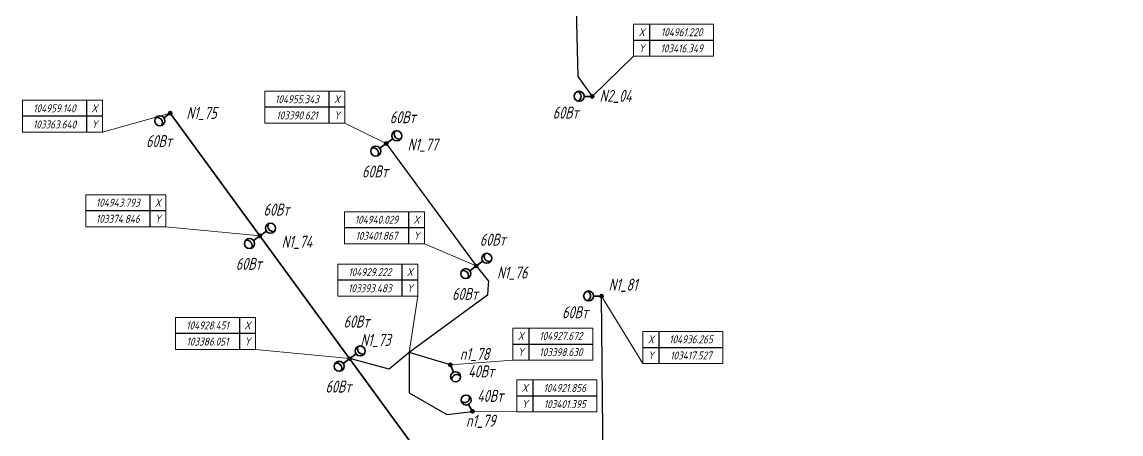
# Model space of a CAD drawing. Header units: millimetres. Extents: x -5263 to 103757798, y 0 to 105184226.
# Drawn here: x 103345109 to 103482416, y 104919023 to 104970531 of the extents above; entities that cross this region are included whole.
import ezdxf
from ezdxf import colors
from ezdxf.entities.mleader import LeaderData, LeaderLine
from ezdxf.enums import TextEntityAlignment as Align
from ezdxf.math import Vec2, Vec3

# ---------------------------------------------------------------- set-up
doc = ezdxf.new("R2010")
doc.units = ezdxf.units.MM
doc.set_wipeout_variables(frame=1)
for name, color, linetype, lineweight in [('ЭО_Пл_Опора', 10, 'Continuous', 35), ('ЭО_Пл_Опора_Светильники', 10, 'Continuous', 35), ('ЭО_Пл_Распред_Сеть', 10, 'Continuous', 35), ('ЭО_Пл_Светильники', 10, 'Continuous', 25), ('ЭО_Пл_Светильники_Текст', 10, 'Continuous', 20), ('ЭО_Пл_Сеть_Освещения_В земле', 3, 'ID_N', 30), ('ЭО_Пл_Сеть_Освещения_Текст', 10, 'Continuous', 20), ('ЭС_Координата', 7, 'Continuous', 25)]:
    doc.layers.add(name, color=color, linetype=linetype, lineweight=lineweight)
doc.layers.get('0').off()
doc.styles.add('ПБГС', font='simplex.shx', dxfattribs={"width": 0.8, "oblique": 15})
doc.linetypes.add('ID_N', pattern='A,0,3,-3,["N",ПБГС,S=1.2,R=0,X=-1,Y=-0.5],-3,6', length=15)

# ---------------------------------------------------------------- blocks, each defined once
blk = doc.blocks.new('_None')
blk = doc.blocks.new('промежуточная')
h = blk.add_hatch(color=255)
edge = h.paths.add_edge_path()
edge.add_arc((0, 0), 0.833, 0, 360)
at = {"lineweight": 30}
blk.add_circle((0, 0), 0.833, dxfattribs=at)
blk = doc.blocks.new('*U24')
at = {"layer": 'ЭО_Пл_Светильники'}
blk.add_line((0, 2), (0, 0), dxfattribs=at)
at = {"layer": 'ЭО_Пл_Светильники', "linetype": 'ByBlock', "xscale": 250, "yscale": 250, "zscale": 250}
blk.add_blockref('промежуточная', (0, 0), dxfattribs=at)
at = {"style": 'ПБГС', "oblique": 15, "width": 0.7, "flags": 1}
blk.add_attdef('NAME', (0, -6), '', height=3.5, dxfattribs=at)
at = {"layer": 'ЭО_Пл_Светильники_Текст', "style": 'ПБГС', "oblique": 15, "width": 0.7, "flags": 1}
for tag, p in [('TYPE', (0, 0)), ('MANUFACTURER', (0, -12)), ('SPECIFICATION_SECTION', (0, -18)), ('POWER', (0, -24)), ('GROUP', (0, -30))]:
    blk.add_attdef(tag, p, '', height=3.5, dxfattribs=at)
at = {"layer": 'ЭО_Пл_Светильники_Текст', "style": 'ПБГС', "oblique": 15, "width": 0.7}
blk.add_attdef('N_PYLON', (-805, -1919), '', height=1500, dxfattribs=at)
blk = doc.blocks.new('*U439')
at = {"layer": 'ЭО_Пл_Светильники'}
blk.add_line((0, 2), (0, 0), dxfattribs=at)
at = {"layer": 'ЭО_Пл_Светильники', "linetype": 'ByBlock', "xscale": 250, "yscale": 250, "zscale": 250}
blk.add_blockref('промежуточная', (0, 0), dxfattribs=at)
at = {"style": 'ПБГС', "oblique": 15, "width": 0.7, "flags": 1}
blk.add_attdef('NAME', (0, -6), '', height=3.5, dxfattribs=at)
at = {"layer": 'ЭО_Пл_Светильники_Текст', "style": 'ПБГС', "oblique": 15, "width": 0.7}
blk.add_attdef('N_PYLON', (1338, 1582), '', height=1500, dxfattribs=at)
at = {"layer": 'ЭО_Пл_Светильники_Текст', "style": 'ПБГС', "oblique": 15, "width": 0.7, "flags": 1}
for tag, p in [('TYPE', (0, 0)), ('MANUFACTURER', (0, -12)), ('SPECIFICATION_SECTION', (0, -18)), ('POWER', (0, -24)), ('GROUP', (0, -30))]:
    blk.add_attdef(tag, p, '', height=3.5, dxfattribs=at)
blk = doc.blocks.new('*U223')
at = {"layer": 'ЭО_Пл_Светильники'}
blk.add_line((0, 2), (0, 0), dxfattribs=at)
at = {"layer": 'ЭО_Пл_Светильники', "linetype": 'ByBlock', "xscale": 250, "yscale": 250, "zscale": 250}
blk.add_blockref('промежуточная', (0, 0), dxfattribs=at)
at = {"style": 'ПБГС', "oblique": 15, "width": 0.7, "flags": 1}
blk.add_attdef('NAME', (0, -6), '', height=3.5, dxfattribs=at)
at = {"layer": 'ЭО_Пл_Светильники_Текст', "style": 'ПБГС', "oblique": 15, "width": 0.7, "flags": 1}
for tag, p in [('TYPE', (0, 0)), ('MANUFACTURER', (0, -12)), ('SPECIFICATION_SECTION', (0, -18)), ('POWER', (0, -24)), ('GROUP', (0, -30))]:
    blk.add_attdef(tag, p, '', height=3.5, dxfattribs=at)
at = {"layer": 'ЭО_Пл_Светильники_Текст', "style": 'ПБГС', "oblique": 15, "width": 0.7}
blk.add_attdef('N_PYLON', (2698, -1489), '', height=1500, dxfattribs=at)
blk = doc.blocks.new('*U222')
at = {"layer": 'ЭО_Пл_Светильники'}
blk.add_line((0, 2), (0, 0), dxfattribs=at)
at = {"layer": 'ЭО_Пл_Светильники', "linetype": 'ByBlock', "xscale": 250, "yscale": 250, "zscale": 250}
blk.add_blockref('промежуточная', (0, 0), dxfattribs=at)
at = {"style": 'ПБГС', "oblique": 15, "width": 0.7, "flags": 1}
blk.add_attdef('NAME', (0, -6), '', height=3.5, dxfattribs=at)
at = {"layer": 'ЭО_Пл_Светильники_Текст', "style": 'ПБГС', "oblique": 15, "width": 0.7, "flags": 1}
for tag, p in [('TYPE', (0, 0)), ('MANUFACTURER', (0, -12)), ('SPECIFICATION_SECTION', (0, -18)), ('POWER', (0, -24)), ('GROUP', (0, -30))]:
    blk.add_attdef(tag, p, '', height=3.5, dxfattribs=at)
at = {"layer": 'ЭО_Пл_Светильники_Текст', "style": 'ПБГС', "oblique": 15, "width": 0.7}
blk.add_attdef('N_PYLON', (2007, -727), '', height=1500, dxfattribs=at)
blk = doc.blocks.new('*U488')
at = {"layer": 'ЭО_Пл_Светильники'}
blk.add_line((0, 2), (0, 0), dxfattribs=at)
at = {"layer": 'ЭО_Пл_Светильники', "linetype": 'ByBlock', "xscale": 250, "yscale": 250, "zscale": 250}
blk.add_blockref('промежуточная', (0, 0), dxfattribs=at)
at = {"style": 'ПБГС', "oblique": 15, "width": 0.7, "flags": 1}
blk.add_attdef('NAME', (0, -6), '', height=3.5, dxfattribs=at)
at = {"layer": 'ЭО_Пл_Светильники_Текст', "style": 'ПБГС', "oblique": 15, "width": 0.7, "flags": 1}
for tag, p in [('TYPE', (0, 0)), ('MANUFACTURER', (0, -12)), ('SPECIFICATION_SECTION', (0, -18)), ('POWER', (0, -24)), ('GROUP', (0, -30))]:
    blk.add_attdef(tag, p, '', height=3.5, dxfattribs=at)
at = {"layer": 'ЭО_Пл_Светильники_Текст', "style": 'ПБГС', "oblique": 15, "width": 0.7}
blk.add_attdef('N_PYLON', (922, -668), '', height=1500, dxfattribs=at)
blk = doc.blocks.new('*U55')
at = {"layer": 'ЭО_Пл_Светильники'}
blk.add_line((0, 2), (0, 0), dxfattribs=at)
at = {"layer": 'ЭО_Пл_Светильники', "linetype": 'ByBlock', "xscale": 250, "yscale": 250, "zscale": 250}
blk.add_blockref('промежуточная', (0, 0), dxfattribs=at)
at = {"style": 'ПБГС', "oblique": 15, "width": 0.7, "flags": 1}
blk.add_attdef('NAME', (0, -6), '', height=3.5, dxfattribs=at)
at = {"layer": 'ЭО_Пл_Светильники_Текст', "style": 'ПБГС', "oblique": 15, "width": 0.7}
blk.add_attdef('N_PYLON', (864, 675), '', height=1500, dxfattribs=at)
at = {"layer": 'ЭО_Пл_Светильники_Текст', "style": 'ПБГС', "oblique": 15, "width": 0.7, "flags": 1}
for tag, p in [('TYPE', (0, 0)), ('MANUFACTURER', (0, -12)), ('SPECIFICATION_SECTION', (0, -18)), ('POWER', (0, -24)), ('GROUP', (0, -30))]:
    blk.add_attdef(tag, p, '', height=3.5, dxfattribs=at)
blk = doc.blocks.new('*U226')
at = {"layer": 'ЭО_Пл_Светильники'}
blk.add_line((0, 2), (0, 0), dxfattribs=at)
at = {"layer": 'ЭО_Пл_Светильники', "linetype": 'ByBlock', "xscale": 250, "yscale": 250, "zscale": 250}
blk.add_blockref('промежуточная', (0, 0), dxfattribs=at)
at = {"style": 'ПБГС', "oblique": 15, "width": 0.7, "flags": 1}
blk.add_attdef('NAME', (0, -6), '', height=3.5, dxfattribs=at)
at = {"layer": 'ЭО_Пл_Светильники_Текст', "style": 'ПБГС', "oblique": 15, "width": 0.7, "flags": 1}
for tag, p in [('TYPE', (0, 0)), ('MANUFACTURER', (0, -12)), ('SPECIFICATION_SECTION', (0, -18)), ('POWER', (0, -24)), ('GROUP', (0, -30))]:
    blk.add_attdef(tag, p, '', height=3.5, dxfattribs=at)
at = {"layer": 'ЭО_Пл_Светильники_Текст', "style": 'ПБГС', "oblique": 15, "width": 0.7}
blk.add_attdef('N_PYLON', (2662, -879), '', height=1500, dxfattribs=at)
blk = doc.blocks.new('*U225')
at = {"layer": 'ЭО_Пл_Светильники'}
blk.add_line((0, 2), (0, 0), dxfattribs=at)
at = {"layer": 'ЭО_Пл_Светильники', "linetype": 'ByBlock', "xscale": 250, "yscale": 250, "zscale": 250}
blk.add_blockref('промежуточная', (0, 0), dxfattribs=at)
at = {"style": 'ПБГС', "oblique": 15, "width": 0.7, "flags": 1}
blk.add_attdef('NAME', (0, -6), '', height=3.5, dxfattribs=at)
at = {"layer": 'ЭО_Пл_Светильники_Текст', "style": 'ПБГС', "oblique": 15, "width": 0.7, "flags": 1}
for tag, p in [('TYPE', (0, 0)), ('MANUFACTURER', (0, -12)), ('SPECIFICATION_SECTION', (0, -18)), ('POWER', (0, -24)), ('GROUP', (0, -30))]:
    blk.add_attdef(tag, p, '', height=3.5, dxfattribs=at)
at = {"layer": 'ЭО_Пл_Светильники_Текст', "style": 'ПБГС', "oblique": 15, "width": 0.7}
blk.add_attdef('N_PYLON', (2592, -1572), '', height=1500, dxfattribs=at)
blk = doc.blocks.new('*U112')
at = {"layer": 'ЭО_Пл_Светильники'}
blk.add_line((0, 2), (0, 0), dxfattribs=at)
at = {"layer": 'ЭО_Пл_Светильники', "linetype": 'ByBlock', "xscale": 250, "yscale": 250, "zscale": 250}
blk.add_blockref('промежуточная', (0, 0), dxfattribs=at)
at = {"style": 'ПБГС', "oblique": 15, "width": 0.7, "flags": 1}
blk.add_attdef('NAME', (0, -6), '', height=3.5, dxfattribs=at)
at = {"layer": 'ЭО_Пл_Светильники_Текст', "style": 'ПБГС', "oblique": 15, "width": 0.7}
blk.add_attdef('N_PYLON', (1185, 608), '', height=1500, dxfattribs=at)
at = {"layer": 'ЭО_Пл_Светильники_Текст', "style": 'ПБГС', "oblique": 15, "width": 0.7, "flags": 1}
for tag, p in [('TYPE', (0, 0)), ('MANUFACTURER', (0, -12)), ('SPECIFICATION_SECTION', (0, -18)), ('POWER', (0, -24)), ('GROUP', (0, -30))]:
    blk.add_attdef(tag, p, '', height=3.5, dxfattribs=at)
blk = doc.blocks.new('*U167')
at = {"layer": 'ЭО_Пл_Опора_Светильники'}
h = blk.add_hatch(color=256, dxfattribs=at)
h.dxf.hatch_style = 1
h.paths.add_polyline_path([(2, 199, 1), (-2, -199, 1)])
blk.add_line((-1000, 11), (0, 0), dxfattribs=at)
for centre, radius in [((-1625, 18), 625), ((0, 0), 199)]:
    blk.add_circle(centre, radius, dxfattribs=at)
blk.add_arc((-2000, 22), 625, 286.8307, 71.9155, dxfattribs=at)
at = {"style": 'ПБГС', "oblique": 15, "width": 0.7, "flags": 1}
for tag, p, height in [('TYPE', (-1704, -2539), 525000), ('NAME', (0, -3506), 875), ('MANUFACTURER', (0, -5006), 875), ('SPECIFICATION_SECTION', (0, -6506), 875), ('GROUP', (0, -9506), 875)]:
    blk.add_attdef(tag, p, '', height=height, dxfattribs=at)
at = {"layer": 'ЭО_Пл_Светильники_Текст', "style": 'ПБГС', "oblique": 15, "width": 0.7}
blk.add_attdef('POWER', (-4932, -2772), '', height=1500, dxfattribs=at)
blk = doc.blocks.new('*U215')
at = {"layer": 'ЭО_Пл_Опора_Светильники'}
h = blk.add_hatch(color=256, dxfattribs=at)
h.dxf.hatch_style = 1
h.paths.add_polyline_path([(-117, 161, 1), (117, -161, 1)])
blk.add_line((-807, -590), (0, 0), dxfattribs=at)
for centre, radius in [((0, 0), 199), ((-1312, -959), 625)]:
    blk.add_circle(centre, radius, dxfattribs=at)
blk.add_arc((-1614, -1181), 625, 323.64541, 108.7302, dxfattribs=at)
at = {"style": 'ПБГС', "oblique": 15, "width": 0.7, "flags": 1}
for tag, p, height in [('TYPE', (-1704, -2539), 525000), ('NAME', (0, -3506), 875), ('MANUFACTURER', (0, -5006), 875), ('SPECIFICATION_SECTION', (0, -6506), 875), ('GROUP', (0, -9506), 875)]:
    blk.add_attdef(tag, p, '', height=height, dxfattribs=at)
at = {"layer": 'ЭО_Пл_Светильники_Текст', "style": 'ПБГС', "oblique": 15, "width": 0.7}
blk.add_attdef('POWER', (-3027, -4245), '', height=1500, dxfattribs=at)
blk = doc.blocks.new('*U214')
at = {"layer": 'ЭО_Пл_Опора_Светильники'}
h = blk.add_hatch(color=256, dxfattribs=at)
h.dxf.hatch_style = 1
h.paths.add_polyline_path([(117, -161, 1), (-117, 161, 1)])
blk.add_line((808, 590), (0, 0), dxfattribs=at)
for centre, radius in [((1312, 958), 625), ((0, 0), 199)]:
    blk.add_circle(centre, radius, dxfattribs=at)
blk.add_arc((1615, 1179), 625, 143.5876, 288.6724, dxfattribs=at)
at = {"style": 'ПБГС', "oblique": 15, "width": 0.7, "flags": 1}
for tag, p, height in [('TYPE', (-1704, -2539), 525000), ('NAME', (0, -3506), 875), ('MANUFACTURER', (0, -5006), 875), ('SPECIFICATION_SECTION', (0, -6506), 875), ('GROUP', (0, -9506), 875)]:
    blk.add_attdef(tag, p, '', height=height, dxfattribs=at)
at = {"layer": 'ЭО_Пл_Светильники_Текст', "style": 'ПБГС', "oblique": 15, "width": 0.7}
blk.add_attdef('POWER', (440, 2533), '', height=1500, dxfattribs=at)
blk = doc.blocks.new('*U440')
at = {"layer": 'ЭО_Пл_Опора_Светильники'}
h = blk.add_hatch(color=256, dxfattribs=at)
h.dxf.hatch_style = 1
h.paths.add_polyline_path([(117, -161, 1), (-117, 161, 1)])
blk.add_line((808, 590), (0, 0), dxfattribs=at)
for centre, radius in [((1312, 958), 625), ((0, 0), 199)]:
    blk.add_circle(centre, radius, dxfattribs=at)
blk.add_arc((1615, 1179), 625, 143.5876, 288.6724, dxfattribs=at)
at = {"style": 'ПБГС', "oblique": 15, "width": 0.7, "flags": 1}
for tag, p, height in [('TYPE', (-1704, -2539), 525000), ('NAME', (0, -3506), 875), ('MANUFACTURER', (0, -5006), 875), ('SPECIFICATION_SECTION', (0, -6506), 875), ('GROUP', (0, -9506), 875)]:
    blk.add_attdef(tag, p, '', height=height, dxfattribs=at)
at = {"layer": 'ЭО_Пл_Светильники_Текст', "style": 'ПБГС', "oblique": 15, "width": 0.7}
blk.add_attdef('POWER', (-766, 3882), '', height=1500, dxfattribs=at)
blk = doc.blocks.new('*U400')
at = {"layer": 'ЭО_Пл_Опора_Светильники'}
h = blk.add_hatch(color=256, dxfattribs=at)
h.dxf.hatch_style = 1
h.paths.add_polyline_path([(173, 98, 1), (-173, -98, 1)])
blk.add_line((-491, 871), (0, 0), dxfattribs=at)
for centre, radius in [((-799, 1415), 625), ((0, 0), 199)]:
    blk.add_circle(centre, radius, dxfattribs=at)
blk.add_arc((-983, 1742), 625, 226.89149, 11.97628, dxfattribs=at)
at = {"style": 'ПБГС', "oblique": 15, "width": 0.7, "flags": 1}
for tag, p, height in [('TYPE', (-1704, -2539), 525000), ('NAME', (0, -3506), 875), ('MANUFACTURER', (0, -5006), 875), ('SPECIFICATION_SECTION', (0, -6506), 875), ('GROUP', (0, -9506), 875)]:
    blk.add_attdef(tag, p, '', height=height, dxfattribs=at)
at = {"layer": 'ЭО_Пл_Светильники_Текст', "style": 'ПБГС', "oblique": 15, "width": 0.7}
blk.add_attdef('POWER', (571, 1182), '', height=1500, dxfattribs=at)
blk = doc.blocks.new('*U401')
at = {"layer": 'ЭО_Пл_Опора_Светильники'}
h = blk.add_hatch(color=256, dxfattribs=at)
h.dxf.hatch_style = 1
h.paths.add_polyline_path([(-182, -80, 1), (182, 80, 1)])
blk.add_line((400, -916), (0, 0), dxfattribs=at)
for centre, radius in [((0, 0), 199), ((650, -1489), 625)]:
    blk.add_circle(centre, radius, dxfattribs=at)
blk.add_arc((801, -1833), 625, 41.05196, 186.13676, dxfattribs=at)
at = {"style": 'ПБГС', "oblique": 15, "width": 0.7, "flags": 1}
for tag, p, height in [('TYPE', (-1704, -2539), 525000), ('NAME', (0, -3506), 875), ('MANUFACTURER', (0, -5006), 875), ('SPECIFICATION_SECTION', (0, -6506), 875), ('GROUP', (0, -9506), 875)]:
    blk.add_attdef(tag, p, '', height=height, dxfattribs=at)
at = {"layer": 'ЭО_Пл_Светильники_Текст', "style": 'ПБГС', "oblique": 15, "width": 0.7}
blk.add_attdef('POWER', (2206, -1562), '', height=1500, dxfattribs=at)
blk = doc.blocks.new('*U487')
blk.add_wipeout([(10.35, 10.06), (10.35, 18.06), (30.35, 18.06), (30.35, 10.06)])
at = {"lineweight": 0}
blk.add_line((10.35, 10.06), (0, 0), dxfattribs=at)
at = {"color": 0, "lineweight": 0, "transparency": 16777216}
for points in [[(10.35, 18.06), (10.35, 10.06), (10.35, 10.06), (10.35, 10.06)], [(10.35, 18.06), (30.35, 18.06)], [(30.35, 18.06), (30.35, 10.06), (30.35, 10.06), (30.35, 10.06)], [(10.35, 10.06), (30.35, 10.06)]]:
    blk.add_lwpolyline(points, dxfattribs=at)
at = {"transparency": 16777216}
for points in [[(14.35, 18.06), (14.35, 10.06)], [(10.35, 14.06), (30.35, 14.06)]]:
    blk.add_lwpolyline(points, dxfattribs=at)
at = {"color": 7, "transparency": 16777216, "char_height": 2, "width": 4, "attachment_point": 5, "style": 'ПБГС'}
for s, insert in [('X', (12.35, 16.06)), ('Y', (12.35, 12.06))]:
    blk.add_mtext(s, dxfattribs=dict(at, insert=insert))
at = {"color": 250, "transparency": 16777216, "style": 'ПБГС', "oblique": 15, "width": 0.8, "flags": 8}
for tag, p in [('КООРДИНАТАY', (22.35, 16.06)), ('КООРДИНАТАX', (22.35, 12.02))]:
    blk.add_attdef(tag, text='', height=2, dxfattribs=at).set_placement(p, align=Align.MIDDLE_CENTER)
blk = doc.blocks.new('*U491')
blk.add_wipeout([(10.31, -16.81), (10.31, -8.81), (30.31, -8.81), (30.31, -16.81)])
at = {"lineweight": 0}
blk.add_line((10.31, -16.81), (0, 0), dxfattribs=at)
at = {"color": 0, "lineweight": 0, "transparency": 16777216}
for points in [[(10.31, -8.81), (10.31, -16.81), (10.31, -16.81), (10.31, -16.81)], [(10.31, -8.81), (30.31, -8.81)], [(30.31, -8.81), (30.31, -16.81), (30.31, -16.81), (30.31, -16.81)], [(10.31, -16.81), (30.31, -16.81)]]:
    blk.add_lwpolyline(points, dxfattribs=at)
at = {"transparency": 16777216}
for points in [[(14.31, -8.81), (14.31, -16.81)], [(10.31, -12.81), (30.31, -12.81)]]:
    blk.add_lwpolyline(points, dxfattribs=at)
at = {"color": 7, "transparency": 16777216, "char_height": 2, "width": 4, "attachment_point": 5, "style": 'ПБГС'}
for s, insert in [('X', (12.31, -10.81)), ('Y', (12.31, -14.81))]:
    blk.add_mtext(s, dxfattribs=dict(at, insert=insert))
at = {"color": 250, "transparency": 16777216, "style": 'ПБГС', "oblique": 15, "width": 0.8, "flags": 8}
for tag, p in [('КООРДИНАТАY', (22.31, -10.81)), ('КООРДИНАТАX', (22.31, -14.85))]:
    blk.add_attdef(tag, text='', height=2, dxfattribs=at).set_placement(p, align=Align.MIDDLE_CENTER)
blk = doc.blocks.new('*U538')
blk.add_wipeout([(-16.95, -4.8), (-16.95, 3.2), (-36.95, 3.2), (-36.95, -4.8)])
at = {"lineweight": 0}
blk.add_line((-16.95, -4.8), (0, 0), dxfattribs=at)
at = {"color": 0, "lineweight": 0, "transparency": 16777216}
for points in [[(-36.95, 3.2), (-36.95, -4.8), (-36.95, -4.8), (-36.95, -4.8)], [(-16.95, 3.2), (-36.95, 3.2)], [(-16.95, 3.2), (-16.95, -4.8), (-16.95, -4.8), (-16.95, -4.8)], [(-16.95, -4.8), (-36.95, -4.8)]]:
    blk.add_lwpolyline(points, dxfattribs=at)
at = {"transparency": 16777216}
for points in [[(-20.95, 3.2), (-20.95, -4.8)], [(-16.95, -0.8), (-36.95, -0.8)]]:
    blk.add_lwpolyline(points, dxfattribs=at)
at = {"color": 7, "transparency": 16777216, "char_height": 2, "width": 4, "attachment_point": 5, "style": 'ПБГС'}
for s, insert in [('X', (-18.95, 1.2)), ('Y', (-18.95, -2.8))]:
    blk.add_mtext(s, dxfattribs=dict(at, insert=insert))
at = {"color": 250, "transparency": 16777216, "style": 'ПБГС', "oblique": 15, "width": 0.8, "flags": 8}
for tag, p in [('КООРДИНАТАY', (-28.95, 1.2)), ('КООРДИНАТАX', (-28.95, -2.84))]:
    blk.add_attdef(tag, text='', height=2, dxfattribs=at).set_placement(p, align=Align.MIDDLE_CENTER)
blk = doc.blocks.new('*U539')
blk.add_wipeout([(-23.54, 2.3), (-23.54, 10.3), (-43.54, 10.3), (-43.54, 2.3)])
at = {"lineweight": 0}
blk.add_line((-23.54, 2.3), (0, 0), dxfattribs=at)
at = {"color": 0, "lineweight": 0, "transparency": 16777216}
for points in [[(-43.54, 10.3), (-43.54, 2.3), (-43.54, 2.3), (-43.54, 2.3)], [(-23.54, 10.3), (-43.54, 10.3)], [(-23.54, 10.3), (-23.54, 2.3), (-23.54, 2.3), (-23.54, 2.3)], [(-23.54, 2.3), (-43.54, 2.3)]]:
    blk.add_lwpolyline(points, dxfattribs=at)
at = {"transparency": 16777216}
for points in [[(-27.54, 10.3), (-27.54, 2.3)], [(-23.54, 6.3), (-43.54, 6.3)]]:
    blk.add_lwpolyline(points, dxfattribs=at)
at = {"color": 7, "transparency": 16777216, "char_height": 2, "width": 4, "attachment_point": 5, "style": 'ПБГС'}
for s, insert in [('X', (-25.54, 8.3)), ('Y', (-25.54, 4.3))]:
    blk.add_mtext(s, dxfattribs=dict(at, insert=insert))
at = {"color": 250, "transparency": 16777216, "style": 'ПБГС', "oblique": 15, "width": 0.8, "flags": 8}
for tag, p in [('КООРДИНАТАY', (-35.54, 8.3)), ('КООРДИНАТАX', (-35.54, 4.26))]:
    blk.add_attdef(tag, text='', height=2, dxfattribs=at).set_placement(p, align=Align.MIDDLE_CENTER)
blk = doc.blocks.new('*U540')
blk.add_wipeout([(-10.32, 5.05), (-10.32, 13.05), (-30.32, 13.05), (-30.32, 5.05)])
at = {"lineweight": 0}
blk.add_line((-10.32, 5.05), (0, 0), dxfattribs=at)
at = {"color": 0, "lineweight": 0, "transparency": 16777216}
for points in [[(-30.32, 13.05), (-30.32, 5.05), (-30.32, 5.05), (-30.32, 5.05)], [(-10.32, 13.05), (-30.32, 13.05)], [(-10.32, 13.05), (-10.32, 5.05), (-10.32, 5.05), (-10.32, 5.05)], [(-10.32, 5.05), (-30.32, 5.05)]]:
    blk.add_lwpolyline(points, dxfattribs=at)
at = {"transparency": 16777216}
for points in [[(-14.32, 13.05), (-14.32, 5.05)], [(-10.32, 9.05), (-30.32, 9.05)]]:
    blk.add_lwpolyline(points, dxfattribs=at)
at = {"color": 7, "transparency": 16777216, "char_height": 2, "width": 4, "attachment_point": 5, "style": 'ПБГС'}
for s, insert in [('X', (-12.32, 11.05)), ('Y', (-12.32, 7.05))]:
    blk.add_mtext(s, dxfattribs=dict(at, insert=insert))
at = {"color": 250, "transparency": 16777216, "style": 'ПБГС', "oblique": 15, "width": 0.8, "flags": 8}
for tag, p in [('КООРДИНАТАY', (-22.32, 11.05)), ('КООРДИНАТАX', (-22.32, 7.02))]:
    blk.add_attdef(tag, text='', height=2, dxfattribs=at).set_placement(p, align=Align.MIDDLE_CENTER)
blk = doc.blocks.new('*U542')
blk.add_wipeout([(2.16, 14.08), (2.16, 22.08), (-17.84, 22.08), (-17.84, 14.08)])
at = {"lineweight": 0}
blk.add_line((2.16, 14.08), (0, 0), dxfattribs=at)
at = {"color": 0, "lineweight": 0, "transparency": 16777216}
for points in [[(-17.84, 22.08), (-17.84, 14.08), (-17.84, 14.08), (-17.84, 14.08)], [(2.16, 22.08), (-17.84, 22.08)], [(2.16, 22.08), (2.16, 14.08), (2.16, 14.08), (2.16, 14.08)], [(2.16, 14.08), (-17.84, 14.08)]]:
    blk.add_lwpolyline(points, dxfattribs=at)
at = {"transparency": 16777216}
for points in [[(-1.84, 22.08), (-1.84, 14.08)], [(2.16, 18.08), (-17.84, 18.08)]]:
    blk.add_lwpolyline(points, dxfattribs=at)
at = {"color": 7, "transparency": 16777216, "char_height": 2, "width": 4, "attachment_point": 5, "style": 'ПБГС'}
for s, insert in [('X', (0.16, 20.08)), ('Y', (0.16, 16.08))]:
    blk.add_mtext(s, dxfattribs=dict(at, insert=insert))
at = {"color": 250, "transparency": 16777216, "style": 'ПБГС', "oblique": 15, "width": 0.8, "flags": 8}
for tag, p in [('КООРДИНАТАY', (-9.84, 20.08)), ('КООРДИНАТАX', (-9.84, 16.04))]:
    blk.add_attdef(tag, text='', height=2, dxfattribs=at).set_placement(p, align=Align.MIDDLE_CENTER)
blk = doc.blocks.new('*U541')
blk.add_wipeout([(-12.94, 5.57), (-12.94, 13.57), (-32.94, 13.57), (-32.94, 5.57)])
at = {"lineweight": 0}
blk.add_line((-12.94, 5.57), (0, 0), dxfattribs=at)
at = {"color": 0, "lineweight": 0, "transparency": 16777216}
for points in [[(-32.94, 13.57), (-32.94, 5.57), (-32.94, 5.57), (-32.94, 5.57)], [(-12.94, 13.57), (-32.94, 13.57)], [(-12.94, 13.57), (-12.94, 5.57), (-12.94, 5.57), (-12.94, 5.57)], [(-12.94, 5.57), (-32.94, 5.57)]]:
    blk.add_lwpolyline(points, dxfattribs=at)
at = {"transparency": 16777216}
for points in [[(-16.94, 13.57), (-16.94, 5.57)], [(-12.94, 9.57), (-32.94, 9.57)]]:
    blk.add_lwpolyline(points, dxfattribs=at)
at = {"color": 7, "transparency": 16777216, "char_height": 2, "width": 4, "attachment_point": 5, "style": 'ПБГС'}
for s, insert in [('X', (-14.94, 11.57)), ('Y', (-14.94, 7.57))]:
    blk.add_mtext(s, dxfattribs=dict(at, insert=insert))
at = {"color": 250, "transparency": 16777216, "style": 'ПБГС', "oblique": 15, "width": 0.8, "flags": 8}
for tag, p in [('КООРДИНАТАY', (-24.94, 11.57)), ('КООРДИНАТАX', (-24.94, 7.54))]:
    blk.add_attdef(tag, text='', height=2, dxfattribs=at).set_placement(p, align=Align.MIDDLE_CENTER)
blk = doc.blocks.new('*U543')
blk.add_wipeout([(15.6, 1.21), (15.6, 9.21), (35.6, 9.21), (35.6, 1.21)])
at = {"lineweight": 0}
blk.add_line((15.6, 1.21), (0, 0), dxfattribs=at)
at = {"color": 0, "lineweight": 0, "transparency": 16777216}
for points in [[(15.6, 9.21), (15.6, 1.21), (15.6, 1.21), (15.6, 1.21)], [(15.6, 9.21), (35.6, 9.21)], [(35.6, 9.21), (35.6, 1.21), (35.6, 1.21), (35.6, 1.21)], [(15.6, 1.21), (35.6, 1.21)]]:
    blk.add_lwpolyline(points, dxfattribs=at)
at = {"transparency": 16777216}
for points in [[(19.6, 9.21), (19.6, 1.21)], [(15.6, 5.21), (35.6, 5.21)]]:
    blk.add_lwpolyline(points, dxfattribs=at)
at = {"color": 7, "transparency": 16777216, "char_height": 2, "width": 4, "attachment_point": 5, "style": 'ПБГС'}
for s, insert in [('X', (17.6, 7.21)), ('Y', (17.6, 3.21))]:
    blk.add_mtext(s, dxfattribs=dict(at, insert=insert))
at = {"color": 250, "transparency": 16777216, "style": 'ПБГС', "oblique": 15, "width": 0.8, "flags": 8}
for tag, p in [('КООРДИНАТАY', (27.6, 7.21)), ('КООРДИНАТАX', (27.6, 3.17))]:
    blk.add_attdef(tag, text='', height=2, dxfattribs=at).set_placement(p, align=Align.MIDDLE_CENTER)
blk = doc.blocks.new('*U544')
blk.add_wipeout([(11.05, -0.15), (11.05, 7.85), (31.05, 7.85), (31.05, -0.15)])
at = {"lineweight": 0}
blk.add_line((11.05, -0.15), (0, 0), dxfattribs=at)
at = {"color": 0, "lineweight": 0, "transparency": 16777216}
for points in [[(11.05, 7.85), (11.05, -0.15), (11.05, -0.15), (11.05, -0.15)], [(11.05, 7.85), (31.05, 7.85)], [(31.05, 7.85), (31.05, -0.15), (31.05, -0.15), (31.05, -0.15)], [(11.05, -0.15), (31.05, -0.15)]]:
    blk.add_lwpolyline(points, dxfattribs=at)
at = {"transparency": 16777216}
for points in [[(15.05, 7.85), (15.05, -0.15)], [(11.05, 3.85), (31.05, 3.85)]]:
    blk.add_lwpolyline(points, dxfattribs=at)
at = {"color": 7, "transparency": 16777216, "char_height": 2, "width": 4, "attachment_point": 5, "style": 'ПБГС'}
for s, insert in [('X', (13.05, 5.85)), ('Y', (13.05, 1.85))]:
    blk.add_mtext(s, dxfattribs=dict(at, insert=insert))
at = {"color": 250, "transparency": 16777216, "style": 'ПБГС', "oblique": 15, "width": 0.8, "flags": 8}
for tag, p in [('КООРДИНАТАY', (23.05, 5.85)), ('КООРДИНАТАX', (23.05, 1.81))]:
    blk.add_attdef(tag, text='', height=2, dxfattribs=at).set_placement(p, align=Align.MIDDLE_CENTER)

msp = doc.modelspace()

# ---------------------------------------------------------------- linework, layer by layer
at = {"layer": 'ЭО_Пл_Распред_Сеть'}
msp.add_lwpolyline([(103500331, 104771938), (103363640, 104959140)], dxfattribs=at)
at = {"layer": 'ЭО_Пл_Сеть_Освещения_В земле'}
for points in [[(103414500, 104986254), (103414312, 104973843), (103414566, 104963715), (103416349, 104961220)], [(103390621, 104955341), (103401865, 104940030), (103403375, 104938112), (103403318, 104937140), (103403274, 104936392), (103393483, 104929222), (103390976, 104927149), (103386049, 104928447)], [(103398630, 104927672), (103393483, 104929222), (103393499, 104924167), (103398178, 104921473), (103401396, 104921857)]]:
    msp.add_lwpolyline(points, dxfattribs=at)
at = {"layer": 'ЭО_Пл_Сеть_Освещения_В земле', "elevation": 570}
msp.add_lwpolyline([(103417759, 104911154), (103417527, 104936263)], dxfattribs=at)

# ---------------------------------------------------------------- block references
at = {"layer": 'ЭО_Пл_Опора'}
for name, p, values in [('*U488', (103416349, 104961220), {'N_PYLON': 'N2_04'}), ('*U222', (103363640, 104959137), {'N_PYLON': 'N1_75'}), ('*U226', (103390621, 104955341), {'N_PYLON': 'N1_77'}), ('*U223', (103374845, 104943792), {'N_PYLON': 'N1_74'}), ('*U225', (103401865, 104940028), {'N_PYLON': 'N1_76'}), ('*U55', (103417527, 104936263), {'N_PYLON': 'N1_81'}), ('*U439', (103386050, 104928448), {'N_PYLON': 'N1_73'}), ('*U112', (103398630, 104927670), {'N_PYLON': 'n1_78'}), ('*U24', (103401396, 104921857), {'N_PYLON': 'n1_79'})]:
    msp.add_blockref(name, p, dxfattribs=at).add_auto_attribs(values)
at = {"layer": 'ЭО_Пл_Светильники'}
for name, p, values in [('*U167', (103416349, 104961221), {'POWER': '60Вт'}), ('*U215', (103363640, 104959137), {'POWER': '60Вт'}), ('*U214', (103390621, 104955341), {'POWER': '60Вт'}), ('*U215', (103390621, 104955341), {'POWER': '60Вт'}), ('*U214', (103374845, 104943792), {'POWER': '60Вт'}), ('*U215', (103374845, 104943792), {'POWER': '60Вт'}), ('*U214', (103401865, 104940028), {'POWER': '60Вт'}), ('*U215', (103401865, 104940028), {'POWER': '60Вт'}), ('*U167', (103417527, 104936263), {'POWER': '60Вт'}), ('*U440', (103386049, 104928447), {'POWER': '60Вт'}), ('*U215', (103386049, 104928447), {'POWER': '60Вт'}), ('*U401', (103398630, 104927672), {'POWER': '40Вт'}), ('*U400', (103401395, 104921855), {'POWER': '40Вт'})]:
    msp.add_blockref(name, p, dxfattribs=at).add_auto_attribs(values)

# ---------------------------------------------------------------- leaders
at = {"layer": 'ЭО_Пл_Сеть_Освещения_Текст'}
ml = msp.add_multileader_mtext('Standard', dxfattribs=at)
ml.set_content('Условные обозначения:', color=256, style='ПБГС')
ml.set_leader_properties(color=256, linetype='ByLayer', lineweight=-1)
ml.set_arrow_properties(name='NONE')
ml.build(insert=Vec2(0, 0))
ml.multileader.update_dxf_attribs({"text_left_attachment_type": 6, "text_right_attachment_type": 6, "dogleg_length": 0.5, "arrow_head_size": 2000, "scale": 500})
ctx = ml.context
ctx.base_point, ctx.scale, ctx.char_height, ctx.arrow_head_size, ctx.landing_gap_size, ctx.plane_origin = Vec3(103721923, 105117157), 500, 1250, 2000, 1000, Vec3(103717280, 105121639)
ctx.left_attachment, ctx.right_attachment = 6, 6
notes = []
notes.append((ctx, [(0, (0, 0, 0), (0, 0), (1, 0), 1, [])]))
ctx.mtext.insert, ctx.mtext.rotation, ctx.mtext.flow_direction = Vec3(103722923, 105118657), 6.2831853, 5
ml = msp.add_multileader_mtext('Standard', dxfattribs=at)
ml.set_content('Проектируемая опора н.о. ОГККВ-7,5/ОГКС-7,5', color=256, style='ПБГС')
ml.set_leader_properties(color=256, linetype='ByLayer', lineweight=-1)
ml.set_arrow_properties(name='NONE')
ml.build(insert=Vec2(0, 0))
ml.multileader.update_dxf_attribs({"text_left_attachment_type": 6, "text_right_attachment_type": 6, "dogleg_length": 0.5, "arrow_head_size": 2000, "scale": 500})
ctx = ml.context
ctx.base_point, ctx.scale, ctx.char_height, ctx.arrow_head_size, ctx.landing_gap_size, ctx.plane_origin = Vec3(103725173, 105113213), 500, 1250, 2000, 1000, Vec3(103726179, 105116515)
ctx.left_attachment, ctx.right_attachment = 6, 6
notes.append((ctx, [(0, (0, 0, 0), (0, 0), (1, 0), 1, [])]))
ctx.mtext.insert, ctx.mtext.flow_direction = Vec3(103726173, 105114879), 5
ml = msp.add_multileader_mtext('Standard', dxfattribs=at)
ml.set_content('Проектируемая опора н.о. ОГК-4', color=256, style='ПБГС')
ml.set_leader_properties(color=256, linetype='ByLayer', lineweight=-1)
ml.set_arrow_properties(name='NONE')
ml.build(insert=Vec2(0, 0))
ml.multileader.update_dxf_attribs({"text_left_attachment_type": 6, "text_right_attachment_type": 6, "dogleg_length": 0.5, "arrow_head_size": 2000, "scale": 500})
ctx = ml.context
ctx.base_point, ctx.scale, ctx.char_height, ctx.arrow_head_size, ctx.landing_gap_size, ctx.plane_origin = Vec3(103725088, 105109558), 500, 1250, 2000, 1000, Vec3(103726094, 105112860)
ctx.left_attachment, ctx.right_attachment = 6, 6
notes.append((ctx, [(0, (0, 0, 0), (0, 0), (1, 0), 1, [])]))
ctx.mtext.insert, ctx.mtext.flow_direction = Vec3(103726088, 105111224), 5
ml = msp.add_multileader_mtext('Standard', dxfattribs=at)
ml.set_content('Проектируемый cветильник GALAD Волна LED Мини   ', color=256, style='ПБГС')
ml.set_leader_properties(color=256, linetype='ByLayer', lineweight=-1)
ml.set_arrow_properties(name='NONE')
ml.build(insert=Vec2(0, 0))
ml.multileader.update_dxf_attribs({"text_left_attachment_type": 6, "text_right_attachment_type": 6, "dogleg_length": 0.5, "arrow_head_size": 2000, "scale": 500})
ctx = ml.context
ctx.base_point, ctx.scale, ctx.char_height, ctx.arrow_head_size, ctx.landing_gap_size, ctx.plane_origin = Vec3(103721068, 105105564), 500, 1250, 2000, 1000, Vec3(103717217, 105108867)
ctx.left_attachment, ctx.right_attachment = 6, 6
notes.append((ctx, [(0, (0, 0, 0), (0, 0), (1, 0), 1, [])]))
ctx.mtext.insert, ctx.mtext.rotation, ctx.mtext.flow_direction = Vec3(103722068, 105107231), 6.2831853, 5
ml = msp.add_multileader_mtext('Standard', dxfattribs=at)
ml.set_content('Проектируемый пункт питания/пункт учета', color=256, style='ПБГС')
ml.set_leader_properties(color=256, linetype='ByLayer', lineweight=-1)
ml.set_arrow_properties(name='NONE')
ml.build(insert=Vec2(0, 0))
ml.multileader.update_dxf_attribs({"text_left_attachment_type": 6, "text_right_attachment_type": 6, "dogleg_length": 0.5, "arrow_head_size": 2000, "scale": 500})
ctx = ml.context
ctx.base_point, ctx.scale, ctx.char_height, ctx.arrow_head_size, ctx.landing_gap_size, ctx.plane_origin = Vec3(103721068, 105102643), 500, 1250, 2000, 1000, Vec3(103717217, 105105945)
ctx.left_attachment, ctx.right_attachment = 6, 6
notes.append((ctx, [(0, (0, 0, 0), (0, 0), (1, 0), 1, [])]))
ctx.mtext.insert, ctx.mtext.rotation, ctx.mtext.flow_direction = Vec3(103722068, 105104309), 6.2831853, 5
ml = msp.add_multileader_mtext('Standard', dxfattribs=at)
ml.set_content('Кабель в земле', color=256, style='ПБГС')
ml.set_leader_properties(color=256, linetype='ByLayer', lineweight=-1)
ml.set_arrow_properties(name='NONE')
ml.build(insert=Vec2(0, 0))
ml.multileader.update_dxf_attribs({"text_left_attachment_type": 6, "text_right_attachment_type": 6, "dogleg_length": 0.5, "arrow_head_size": 2000, "scale": 500})
ctx = ml.context
ctx.base_point, ctx.scale, ctx.char_height, ctx.arrow_head_size, ctx.landing_gap_size, ctx.plane_origin = Vec3(103721068, 105099665), 500, 1250, 2000, 1000, Vec3(103717217, 105102801)
ctx.left_attachment, ctx.right_attachment = 6, 6
notes.append((ctx, [(0, (0, 0, 0), (0, 0), (1, 0), 1, [])]))
ctx.mtext.insert, ctx.mtext.rotation, ctx.mtext.flow_direction = Vec3(103722068, 105101165), 6.2831853, 5
ml = msp.add_multileader_mtext('Standard', dxfattribs=at)
ml.set_content('Кабель по воздуху', color=256, style='ПБГС')
ml.set_leader_properties(color=256, linetype='ByLayer', lineweight=-1)
ml.set_arrow_properties(name='NONE')
ml.build(insert=Vec2(0, 0))
ml.multileader.update_dxf_attribs({"text_left_attachment_type": 6, "text_right_attachment_type": 6, "dogleg_length": 0.5, "arrow_head_size": 2000, "scale": 500})
ctx = ml.context
ctx.base_point, ctx.scale, ctx.char_height, ctx.arrow_head_size, ctx.landing_gap_size, ctx.plane_origin = Vec3(103721142, 105096376), 500, 1250, 2000, 1000, Vec3(103717290, 105099679)
ctx.left_attachment, ctx.right_attachment = 6, 6
notes.append((ctx, [(0, (0, 0, 0), (0, 0), (1, 0), 1, [])]))
ctx.mtext.insert, ctx.mtext.rotation, ctx.mtext.flow_direction = Vec3(103722142, 105098043), 6.2831853, 5
for ctx, leaders in notes:
    for number, flags, end, landing, length, lines in leaders:
        leader = LeaderData()
        leader.index, (leader.has_last_leader_line, leader.has_dogleg_vector, leader.attachment_direction) = number, flags
        leader.last_leader_point, leader.dogleg_vector, leader.dogleg_length = Vec3(end), Vec3(landing), length
        for number, points, colour, breaks in lines:
            line = LeaderLine()
            line.index, line.vertices, line.color, line.breaks = number, Vec3.list(points), colors.encode_raw_color(colour), breaks
            leader.lines.append(line)
        ctx.leaders.append(leader)

# ---------------------------------------------------------------- next in the draw order: block references
at = {"layer": 'ЭС_Координата', "lineweight": 70, "xscale": 500, "yscale": 500, "zscale": 500}
for name, p, values in [('*U487', (103416349, 104961220), {'КООРДИНАТАX': '103416.349', 'КООРДИНАТАY': '104961.220'}), ('*U538', (103363640, 104959140), {'КООРДИНАТАX': '103363.640', 'КООРДИНАТАY': '104959.140'}), ('*U540', (103390621, 104955343), {'КООРДИНАТАX': '103390.621', 'КООРДИНАТАY': '104955.343'}), ('*U539', (103374846, 104943793), {'КООРДИНАТАX': '103374.846', 'КООРДИНАТАY': '104943.793'}), ('*U491', (103417527, 104936265), {'КООРДИНАТАX': '103417.527', 'КООРДИНАТАY': '104936.265'}), ('*U539', (103386051, 104928451), {'КООРДИНАТАX': '103386.051', 'КООРДИНАТАY': '104928.451'}), ('*U543', (103398630, 104927672), {'КООРДИНАТАX': '103398.630', 'КООРДИНАТАY': '104927.672'}), ('*U544', (103401395, 104921856), {'КООРДИНАТАX': '103401.395', 'КООРДИНАТАY': '104921.856'})]:
    msp.add_blockref(name, p, dxfattribs=at).add_auto_attribs(values)

# ---------------------------------------------------------------- next in the draw order: block references
msp.add_blockref('*U542', (103393483, 104929222), dxfattribs=at).add_auto_attribs({'КООРДИНАТАX': '103393.483', 'КООРДИНАТАY': '104929.222'})

# ---------------------------------------------------------------- next in the draw order: block references
msp.add_blockref('*U541', (103401867, 104940029), dxfattribs=at).add_auto_attribs({'КООРДИНАТАX': '103401.867', 'КООРДИНАТАY': '104940.029'})

doc.saveas('drawing.dxf')
